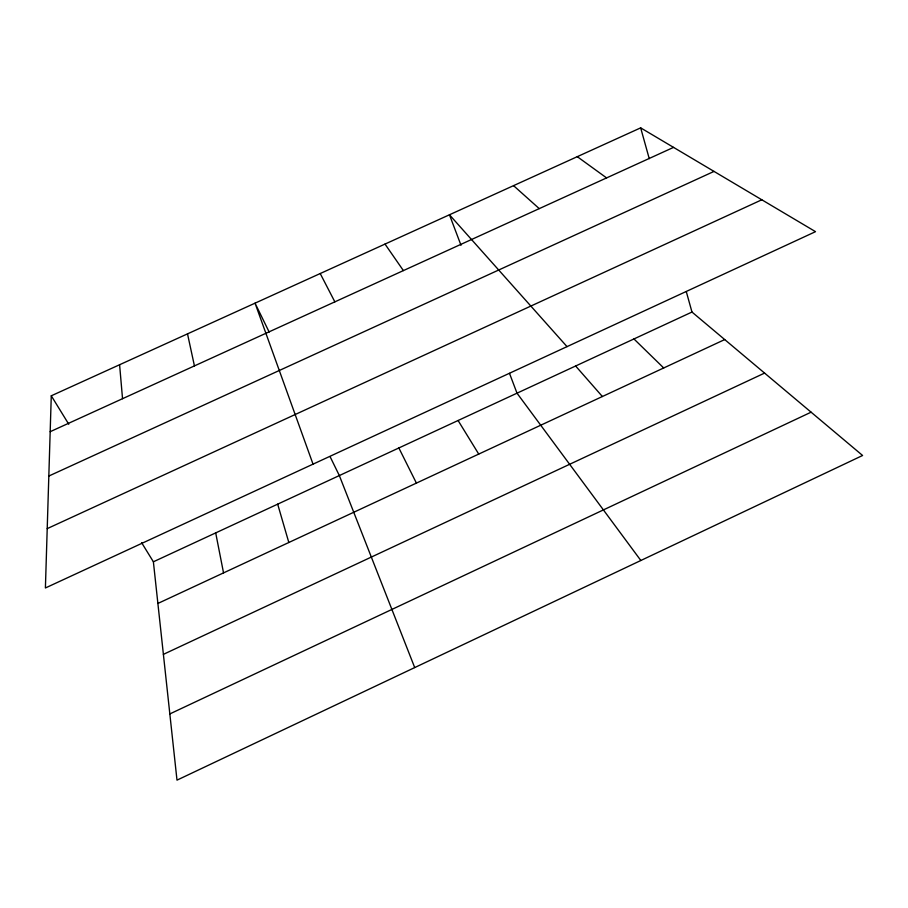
<?xml version="1.0" encoding="UTF-8"?>
<svg xmlns="http://www.w3.org/2000/svg" width="908" height="908" viewBox="0 0 908 908"><rect width="100%" height="100%" fill="white"/><g stroke="black" fill="none" stroke-linecap="round" stroke-linejoin="round"><path stroke-width="1.36" d="M51.279 395.797L45.4 587.975L815.52 231.665L640.662 127.858L51.279 395.797L68.77 424.229M169.83 713.926L811.094 412.187M163.395 654.362L764.581 373.086M157.89 603.457L724.709 339.569M153.384 561.791L691.975 312.046L862.6 455.487L176.992 780.142L153.384 561.791L141.569 542.598M47.216 528.626L761.812 199.783M48.828 476.042L714.017 171.408M50.178 431.697L673.532 147.38M577.284 156.675L606.589 177.911M513.553 185.652L539.25 208.624M633.954 338.956L663.703 367.967M567.023 346.629L449.46 214.787L461.014 245.285M575.627 366.003L602.379 396.512M640.844 560.497L517.015 393.187L509.501 373.358M385.015 244.082L403.39 270.595M458.086 420.506L478.732 454.079M320.218 273.535L334.848 301.853M398.862 447.962L416.409 483.101M269.165 332.044L255.046 303.17L313.033 464.147M330.194 456.86L339.342 475.565L414.706 667.573M277.678 504.156L288.823 542.496M640.662 127.858L649.254 158.684M686.278 291.57L691.975 312.046M187.513 333.86L194.437 365.901M215.695 532.894L223.538 572.891M119.595 364.744L122.535 398.703"/></g></svg>
